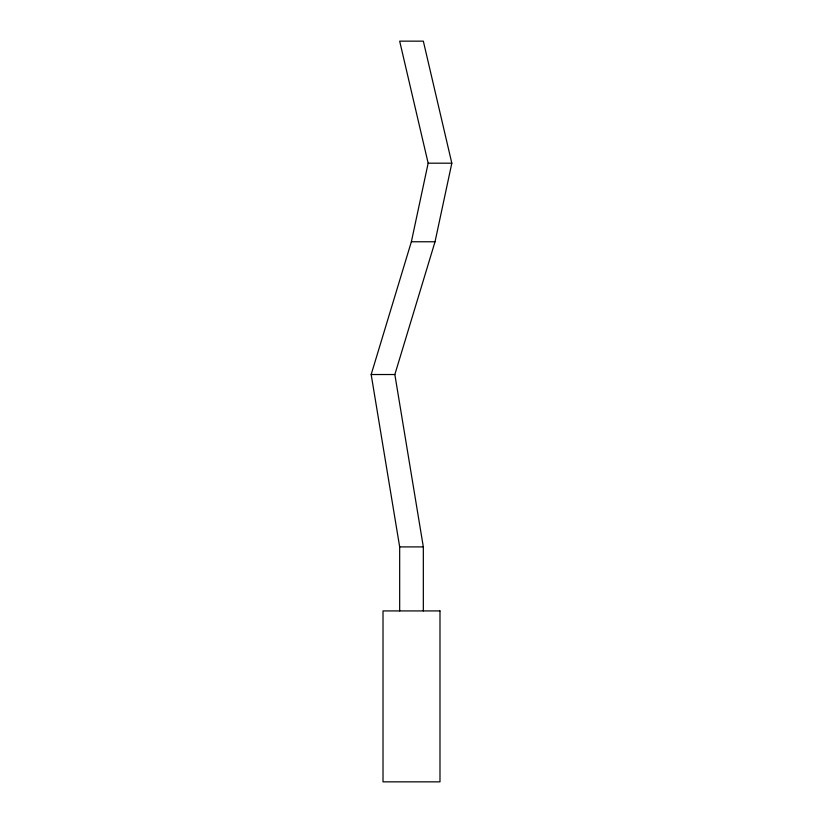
<?xml version="1.0" encoding="UTF-8"?>
<svg xmlns="http://www.w3.org/2000/svg" width="823" height="823" viewBox="0 0 823 823"><rect width="100%" height="100%" fill="white"/><g stroke="black" fill="none" stroke-linecap="round" stroke-linejoin="round"><path stroke-width="1.23" d="M399.669 610.923L399.669 546.904L371.173 374.527L411.366 241.767L428.155 163.191L399.669 41.15L423.331 41.15L451.827 163.191L435.028 241.767L394.845 374.527L423.331 546.904L423.331 610.923M428.155 163.191L451.827 163.191M411.366 241.767L435.028 241.767M371.173 374.527L394.845 374.527M399.669 546.904L423.331 546.904M439.986 610.923L383.014 610.923L383.014 781.85L439.986 781.85L439.986 610.923"/></g></svg>
